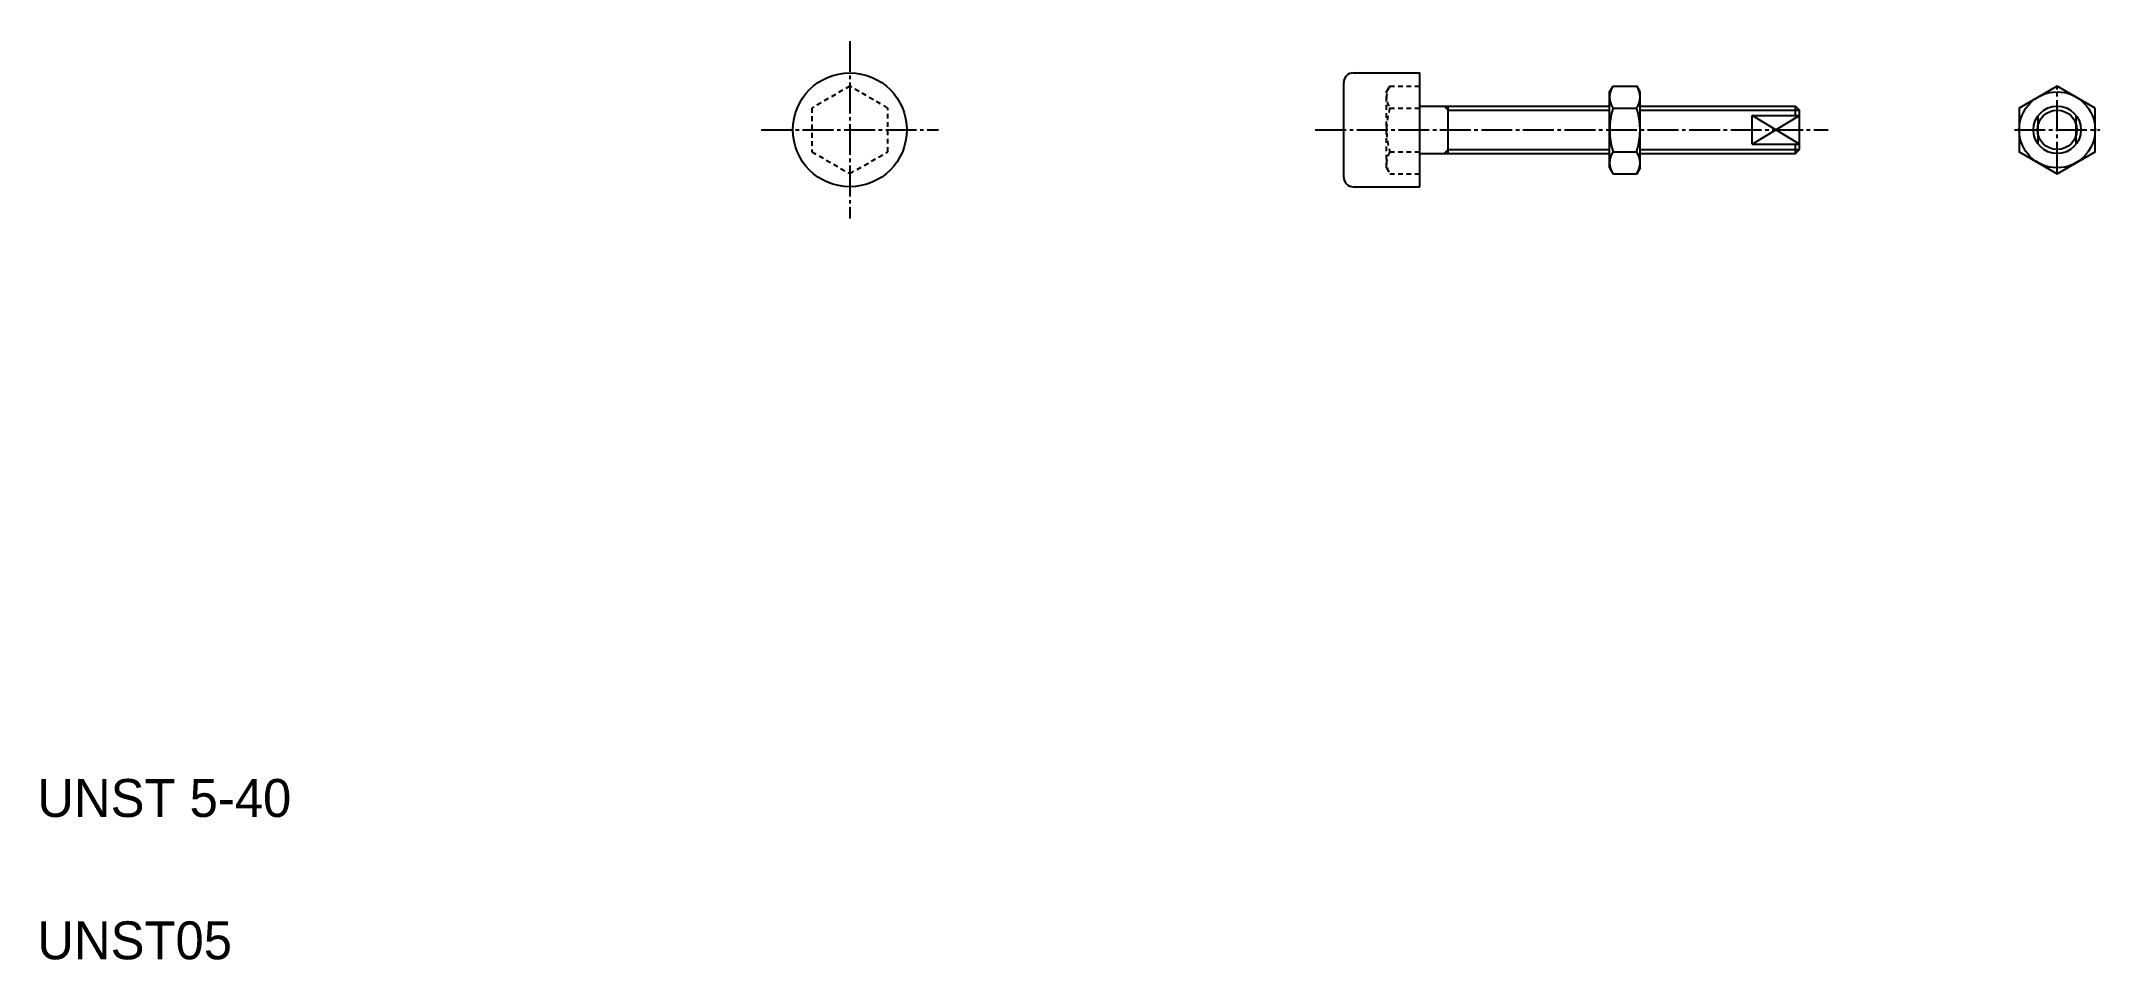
# Model space of a CAD drawing. Extents: x 10 to 227, y 10 to 107.
import ezdxf

# ---------------------------------------------------------------- set-up
doc = ezdxf.new("R2010")
doc.units = 0
doc.header["$LTSCALE"] = 0.25
doc.linetypes.add('CENTER', pattern=[17.5, 13, -1.5, 1.5, -1.5])
doc.linetypes.add('DASHED', pattern=[3.5, 2, -1.5])
doc.layers.get('0').update_dxf_attribs({"linetype": 'CONTINUOUS'})
doc.layers.add('CENTER', color=1, linetype='CENTER')

msp = doc.modelspace()

# ---------------------------------------------------------------- linework, layer by layer
at = {"color": 3, "linetype": 'DASHED'}
for p, q in [((95.58, 102.02), (91.58, 99.71)), ((99.58, 99.71), (95.58, 102.02)), ((152.1, 101.41), (152.46, 102.02)), ((152.46, 102.02), (155.6, 102.02)), ((152.1, 93.41), (152.1, 101.41)), ((91.58, 99.71), (91.58, 95.1)), ((99.58, 95.1), (99.58, 99.71)), ((152.46, 99.71), (155.6, 99.71)), ((91.58, 95.1), (95.58, 92.79)), ((95.58, 92.79), (99.58, 95.1)), ((152.1, 93.41), (152.46, 92.79)), ((152.46, 95.1), (155.6, 95.1)), ((152.46, 92.79), (155.6, 92.79))]:
    msp.add_line(p, q, dxfattribs=at)
at = {"color": 7, "linetype": 'CONTINUOUS'}
for p, q in [((147.6, 92.41), (147.6, 102.41)), ((148.6, 103.41), (155.6, 103.41)), ((155.6, 91.41), (155.6, 103.41)), ((175.6, 101.41), (175.96, 102.02)), ((175.96, 102.02), (178.45, 102.02)), ((178.8, 101.41), (178.45, 102.02)), ((155.6, 99.91), (175.6, 99.91)), ((158.6, 94.91), (158.6, 99.91)), ((175.6, 93.41), (175.6, 101.41)), ((178.8, 93.41), (178.8, 101.41)), ((178.8, 99.91), (195.17, 99.91)), ((195.17, 98.91), (195.17, 99.91)), ((195.17, 99.91), (195.6, 99.47)), ((175.96, 99.71), (178.45, 99.71)), ((190.6, 98.91), (195.6, 98.91)), ((190.6, 95.91), (190.6, 98.91)), ((195.6, 95.34), (195.6, 99.47)), ((220.73, 95.91), (220.73, 98.91)), ((224.73, 95.91), (224.73, 98.91)), ((190.6, 95.91), (195.6, 95.91)), ((195.17, 94.91), (195.17, 95.91)), ((155.6, 94.91), (175.6, 94.91)), ((175.6, 93.41), (175.96, 92.79)), ((175.96, 95.1), (178.45, 95.1)), ((178.8, 93.41), (178.45, 92.79)), ((178.8, 94.91), (195.17, 94.91)), ((195.17, 94.91), (195.6, 95.34)), ((148.6, 91.41), (155.6, 91.41)), ((175.96, 92.79), (178.45, 92.79))]:
    msp.add_line(p, q, dxfattribs=at)
at = {"color": 3, "linetype": 'CONTINUOUS'}
for p, q in [((158.17, 99.91), (158.6, 99.47)), ((158.6, 99.47), (175.6, 99.47)), ((178.8, 99.47), (195.6, 99.47)), ((195.6, 95.91), (190.6, 98.91)), ((190.6, 95.91), (195.6, 98.91)), ((158.17, 94.91), (158.6, 95.34)), ((158.6, 95.34), (175.6, 95.34)), ((178.8, 95.34), (195.6, 95.34))]:
    msp.add_line(p, q, dxfattribs=at)
for p, q in [((162.85, 95.34), (162.85, 95.34)), ((167.1, 95.34), (167.1, 95.34))]:
    msp.add_line(p, q)
at = {"color": 7}
msp.add_lwpolyline([(226.73, 99.71), (222.73, 102.02), (218.73, 99.71), (218.73, 95.1), (222.73, 92.79), (226.73, 95.1)], close=True, dxfattribs=at)
at = {"color": 7, "linetype": 'CONTINUOUS'}
for centre, radius in [((95.58, 97.41), 6), ((222.73, 97.41), 2.5)]:
    msp.add_circle(centre, radius, dxfattribs=at)
msp.add_circle((222.73, 97.41), 4)
at = {"color": 3}
msp.add_circle((222.73, 97.41), 2.07, dxfattribs=at)
at = {"color": 7, "linetype": 'CONTINUOUS'}
for centre, start, end in [((148.6, 102.41), 90, 180), ((148.6, 92.41), 180, 270)]:
    msp.add_arc(centre, 1, start, end, dxfattribs=at)
at = {"color": 3, "linetype": 'DASHED'}
for centre, radius, start, end in [((154.14, 100.87), 2.04, 145.5446, 214.4554), ((159.75, 97.41), 7.64, 162.4121, 197.5879), ((154.14, 93.94), 2.04, 145.5446, 214.4554)]:
    msp.add_arc(centre, radius, start, end, dxfattribs=at)
for centre, radius, start, end in [((177.64, 100.87), 2.04, 145.5446, 214.4554), ((176.76, 100.87), 2.04, 325.5446, 34.4554), ((183.25, 97.41), 7.64, 162.4121, 197.5879), ((171.16, 97.41), 7.64, 342.4121, 17.5879), ((177.64, 93.94), 2.04, 145.5446, 214.4554), ((176.76, 93.94), 2.04, 325.5446, 34.4554)]:
    msp.add_arc(centre, radius, start, end)
at = {"layer": 'CENTER', "color": 1, "linetype": 'CENTER'}
for p, q in [((95.58, 106.76), (95.58, 88.05)), ((222.73, 92.91), (222.73, 101.91)), ((86.23, 97.41), (104.93, 97.41)), ((144.6, 97.41), (198.6, 97.41)), ((218.23, 97.41), (227.23, 97.41))]:
    msp.add_line(p, q, dxfattribs=at)

# ---------------------------------------------------------------- texts
for s, p in [('UNST 5-40', (10, 25)), ('UNST05', (10, 10))]:
    msp.add_text(s, height=4).set_placement(p)

doc.saveas('drawing.dxf')
